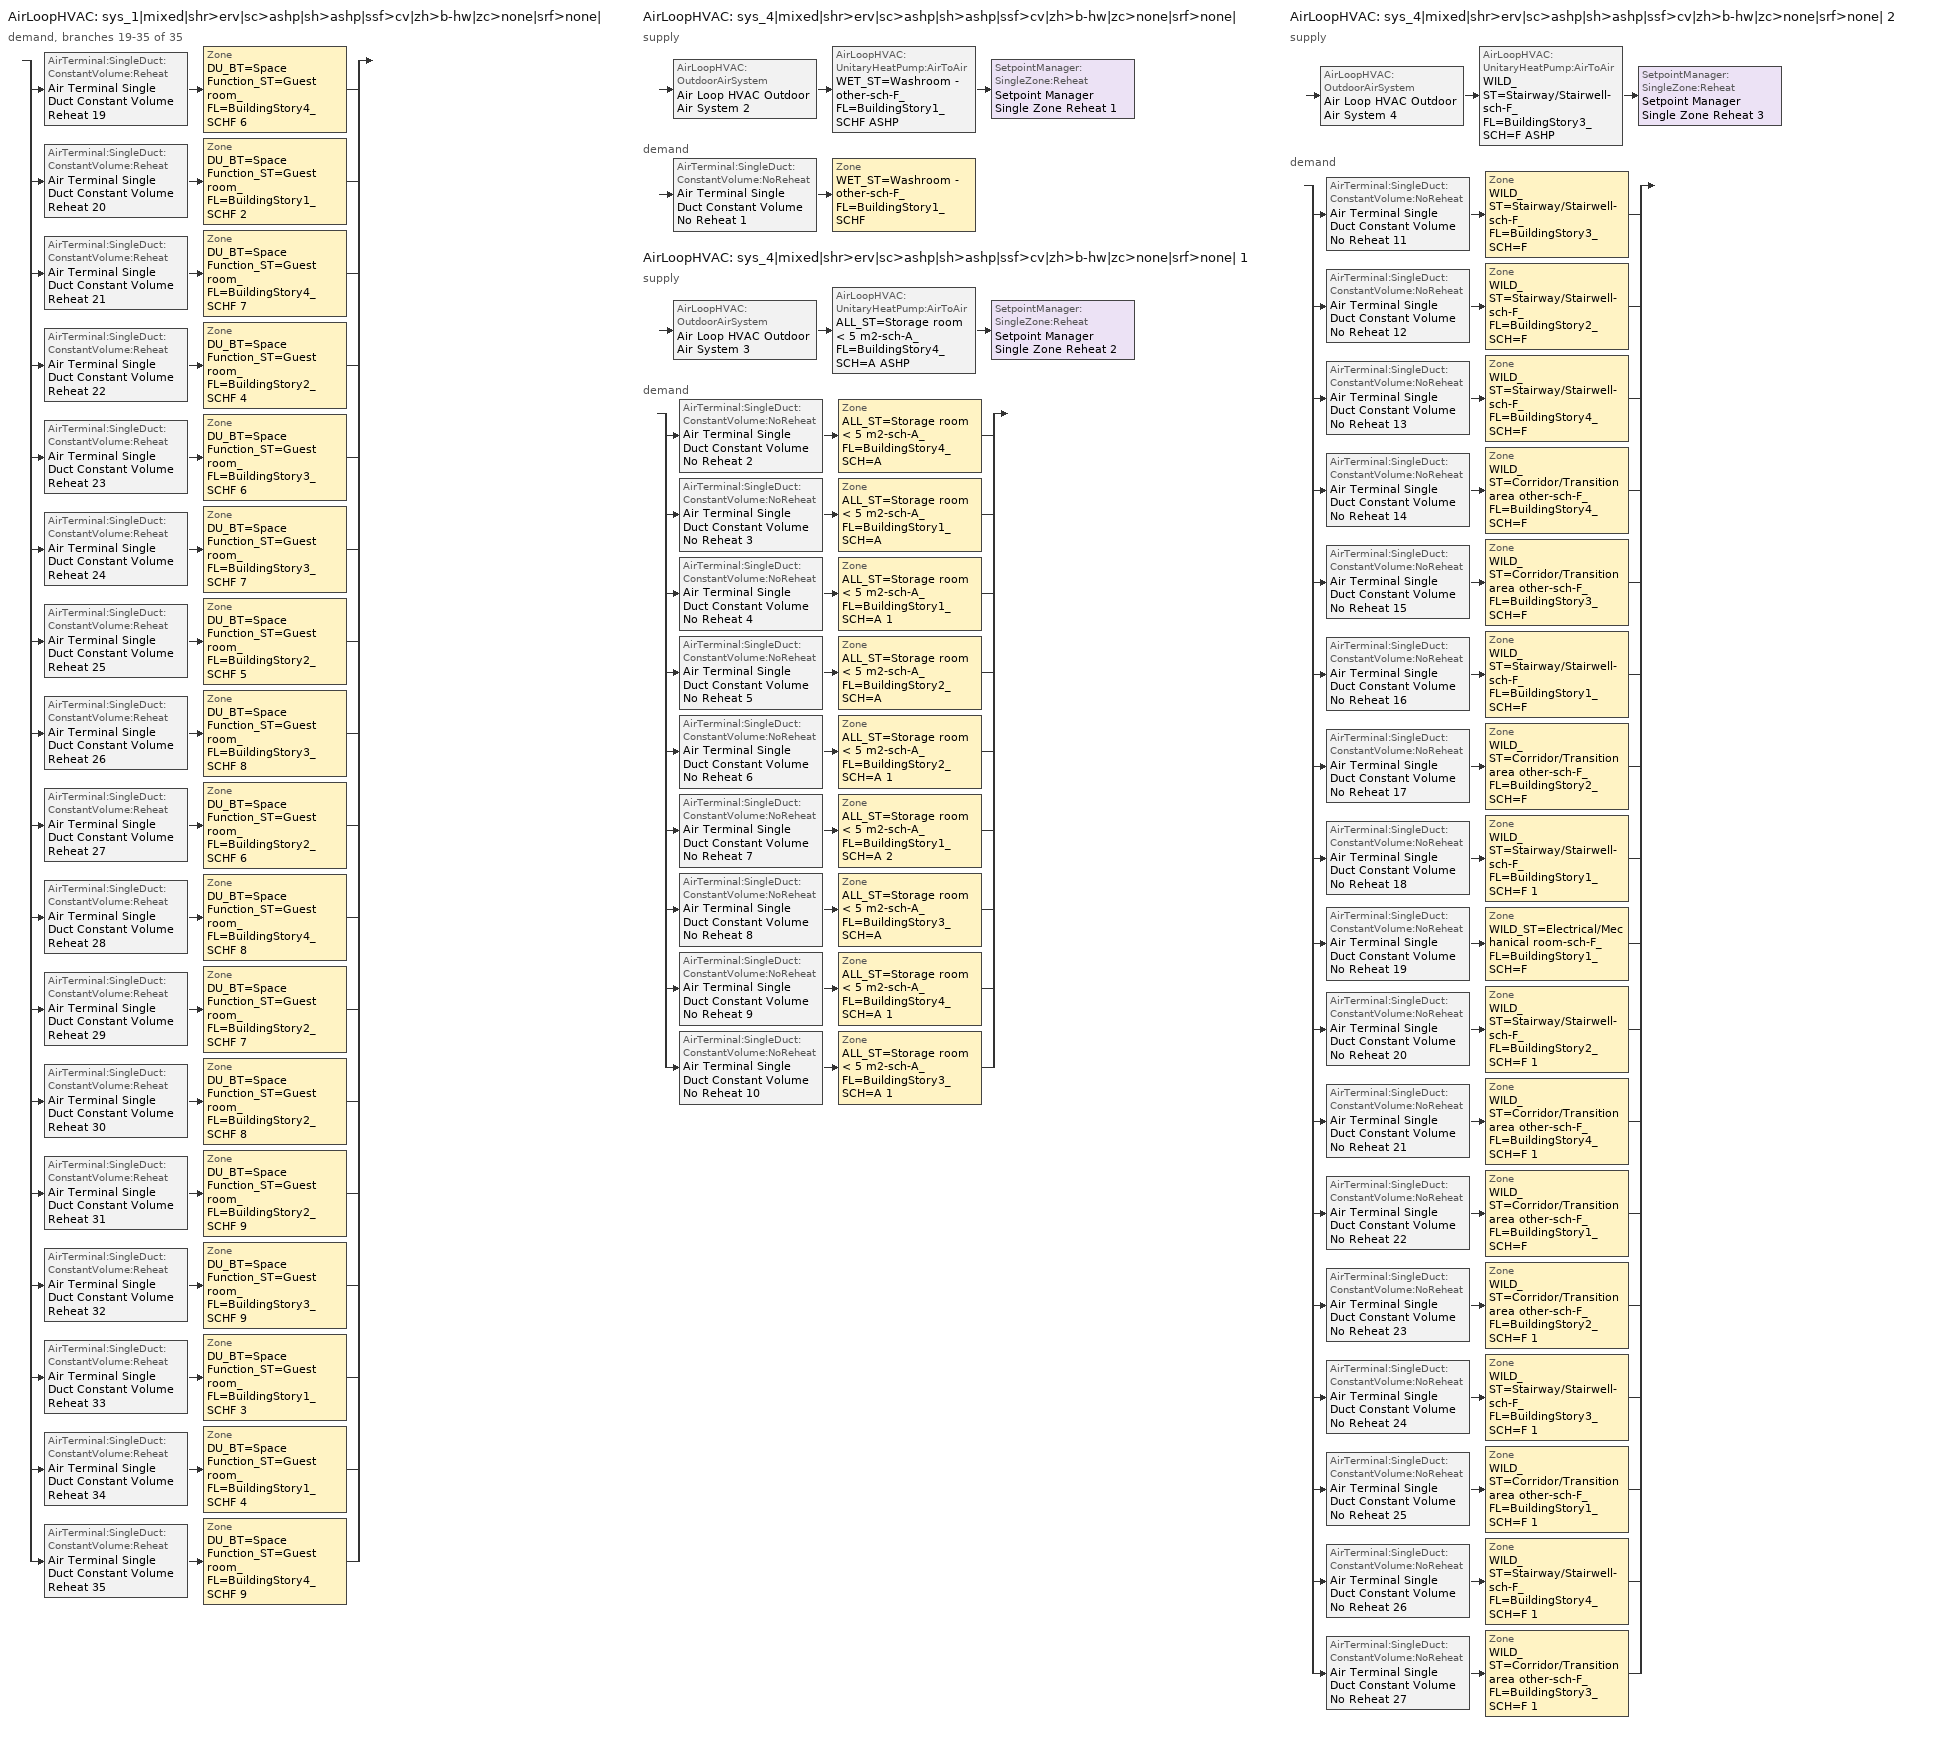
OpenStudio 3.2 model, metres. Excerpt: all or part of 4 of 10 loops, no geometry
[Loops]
AirLoopHVAC 'sys_1|mixed|shr>erv|sc>ashp|sh>ashp|ssf>cv|zh>b-hw|zc>none|srf>none|'
 demand, branches 19-35 of 35: split
  | AirTerminal:SingleDuct:ConstantVolume:Reheat 'Air Terminal Single Duct Constant Volume Reheat 19' > Zone 'DU_BT=Space Function_ST=Guest room_FL=BuildingStory4_SCHF 6'
  | AirTerminal:SingleDuct:ConstantVolume:Reheat 'Air Terminal Single Duct Constant Volume Reheat 20' > Zone 'DU_BT=Space Function_ST=Guest room_FL=BuildingStory1_SCHF 2'
  | AirTerminal:SingleDuct:ConstantVolume:Reheat 'Air Terminal Single Duct Constant Volume Reheat 21' > Zone 'DU_BT=Space Function_ST=Guest room_FL=BuildingStory4_SCHF 7'
  | AirTerminal:SingleDuct:ConstantVolume:Reheat 'Air Terminal Single Duct Constant Volume Reheat 22' > Zone 'DU_BT=Space Function_ST=Guest room_FL=BuildingStory2_SCHF 4'
  | AirTerminal:SingleDuct:ConstantVolume:Reheat 'Air Terminal Single Duct Constant Volume Reheat 23' > Zone 'DU_BT=Space Function_ST=Guest room_FL=BuildingStory3_SCHF 6'
  | AirTerminal:SingleDuct:ConstantVolume:Reheat 'Air Terminal Single Duct Constant Volume Reheat 24' > Zone 'DU_BT=Space Function_ST=Guest room_FL=BuildingStory3_SCHF 7'
  | AirTerminal:SingleDuct:ConstantVolume:Reheat 'Air Terminal Single Duct Constant Volume Reheat 25' > Zone 'DU_BT=Space Function_ST=Guest room_FL=BuildingStory2_SCHF 5'
  | AirTerminal:SingleDuct:ConstantVolume:Reheat 'Air Terminal Single Duct Constant Volume Reheat 26' > Zone 'DU_BT=Space Function_ST=Guest room_FL=BuildingStory3_SCHF 8'
  | AirTerminal:SingleDuct:ConstantVolume:Reheat 'Air Terminal Single Duct Constant Volume Reheat 27' > Zone 'DU_BT=Space Function_ST=Guest room_FL=BuildingStory2_SCHF 6'
  | AirTerminal:SingleDuct:ConstantVolume:Reheat 'Air Terminal Single Duct Constant Volume Reheat 28' > Zone 'DU_BT=Space Function_ST=Guest room_FL=BuildingStory4_SCHF 8'
  | AirTerminal:SingleDuct:ConstantVolume:Reheat 'Air Terminal Single Duct Constant Volume Reheat 29' > Zone 'DU_BT=Space Function_ST=Guest room_FL=BuildingStory2_SCHF 7'
  | AirTerminal:SingleDuct:ConstantVolume:Reheat 'Air Terminal Single Duct Constant Volume Reheat 30' > Zone 'DU_BT=Space Function_ST=Guest room_FL=BuildingStory2_SCHF 8'
  | AirTerminal:SingleDuct:ConstantVolume:Reheat 'Air Terminal Single Duct Constant Volume Reheat 31' > Zone 'DU_BT=Space Function_ST=Guest room_FL=BuildingStory2_SCHF 9'
  | AirTerminal:SingleDuct:ConstantVolume:Reheat 'Air Terminal Single Duct Constant Volume Reheat 32' > Zone 'DU_BT=Space Function_ST=Guest room_FL=BuildingStory3_SCHF 9'
  | AirTerminal:SingleDuct:ConstantVolume:Reheat 'Air Terminal Single Duct Constant Volume Reheat 33' > Zone 'DU_BT=Space Function_ST=Guest room_FL=BuildingStory1_SCHF 3'
  | AirTerminal:SingleDuct:ConstantVolume:Reheat 'Air Terminal Single Duct Constant Volume Reheat 34' > Zone 'DU_BT=Space Function_ST=Guest room_FL=BuildingStory1_SCHF 4'
  | AirTerminal:SingleDuct:ConstantVolume:Reheat 'Air Terminal Single Duct Constant Volume Reheat 35' > Zone 'DU_BT=Space Function_ST=Guest room_FL=BuildingStory4_SCHF 9'
AirLoopHVAC 'sys_4|mixed|shr>erv|sc>ashp|sh>ashp|ssf>cv|zh>b-hw|zc>none|srf>none|'
 supply: AirLoopHVAC:OutdoorAirSystem 'Air Loop HVAC Outdoor Air System 2' > AirLoopHVAC:UnitaryHeatPump:AirToAir 'WET_ST=Washroom - other-sch-F_FL=BuildingStory1_SCHF ASHP' > SetpointManager:SingleZone:Reheat 'Setpoint Manager Single Zone Reheat 1'
 demand: AirTerminal:SingleDuct:ConstantVolume:NoReheat 'Air Terminal Single Duct Constant Volume No Reheat 1' > Zone 'WET_ST=Washroom - other-sch-F_FL=BuildingStory1_SCHF'
AirLoopHVAC 'sys_4|mixed|shr>erv|sc>ashp|sh>ashp|ssf>cv|zh>b-hw|zc>none|srf>none| 1'
 supply: AirLoopHVAC:OutdoorAirSystem 'Air Loop HVAC Outdoor Air System 3' > AirLoopHVAC:UnitaryHeatPump:AirToAir 'ALL_ST=Storage room < 5 m2-sch-A_FL=BuildingStory4_SCH=A ASHP' > SetpointManager:SingleZone:Reheat 'Setpoint Manager Single Zone Reheat 2'
 demand: split
  | AirTerminal:SingleDuct:ConstantVolume:NoReheat 'Air Terminal Single Duct Constant Volume No Reheat 2' > Zone 'ALL_ST=Storage room < 5 m2-sch-A_FL=BuildingStory4_SCH=A'
  | AirTerminal:SingleDuct:ConstantVolume:NoReheat 'Air Terminal Single Duct Constant Volume No Reheat 3' > Zone 'ALL_ST=Storage room < 5 m2-sch-A_FL=BuildingStory1_SCH=A'
  | AirTerminal:SingleDuct:ConstantVolume:NoReheat 'Air Terminal Single Duct Constant Volume No Reheat 4' > Zone 'ALL_ST=Storage room < 5 m2-sch-A_FL=BuildingStory1_SCH=A 1'
  | AirTerminal:SingleDuct:ConstantVolume:NoReheat 'Air Terminal Single Duct Constant Volume No Reheat 5' > Zone 'ALL_ST=Storage room < 5 m2-sch-A_FL=BuildingStory2_SCH=A'
  | AirTerminal:SingleDuct:ConstantVolume:NoReheat 'Air Terminal Single Duct Constant Volume No Reheat 6' > Zone 'ALL_ST=Storage room < 5 m2-sch-A_FL=BuildingStory2_SCH=A 1'
  | AirTerminal:SingleDuct:ConstantVolume:NoReheat 'Air Terminal Single Duct Constant Volume No Reheat 7' > Zone 'ALL_ST=Storage room < 5 m2-sch-A_FL=BuildingStory1_SCH=A 2'
  | AirTerminal:SingleDuct:ConstantVolume:NoReheat 'Air Terminal Single Duct Constant Volume No Reheat 8' > Zone 'ALL_ST=Storage room < 5 m2-sch-A_FL=BuildingStory3_SCH=A'
  | AirTerminal:SingleDuct:ConstantVolume:NoReheat 'Air Terminal Single Duct Constant Volume No Reheat 9' > Zone 'ALL_ST=Storage room < 5 m2-sch-A_FL=BuildingStory4_SCH=A 1'
  | AirTerminal:SingleDuct:ConstantVolume:NoReheat 'Air Terminal Single Duct Constant Volume No Reheat 10' > Zone 'ALL_ST=Storage room < 5 m2-sch-A_FL=BuildingStory3_SCH=A 1'
AirLoopHVAC 'sys_4|mixed|shr>erv|sc>ashp|sh>ashp|ssf>cv|zh>b-hw|zc>none|srf>none| 2'
 supply: AirLoopHVAC:OutdoorAirSystem 'Air Loop HVAC Outdoor Air System 4' > AirLoopHVAC:UnitaryHeatPump:AirToAir 'WILD_ST=Stairway/Stairwell-sch-F_FL=BuildingStory3_SCH=F ASHP' > SetpointManager:SingleZone:Reheat 'Setpoint Manager Single Zone Reheat 3'
 demand: split
  | AirTerminal:SingleDuct:ConstantVolume:NoReheat 'Air Terminal Single Duct Constant Volume No Reheat 11' > Zone 'WILD_ST=Stairway/Stairwell-sch-F_FL=BuildingStory3_SCH=F'
  | AirTerminal:SingleDuct:ConstantVolume:NoReheat 'Air Terminal Single Duct Constant Volume No Reheat 12' > Zone 'WILD_ST=Stairway/Stairwell-sch-F_FL=BuildingStory2_SCH=F'
  | AirTerminal:SingleDuct:ConstantVolume:NoReheat 'Air Terminal Single Duct Constant Volume No Reheat 13' > Zone 'WILD_ST=Stairway/Stairwell-sch-F_FL=BuildingStory4_SCH=F'
  | AirTerminal:SingleDuct:ConstantVolume:NoReheat 'Air Terminal Single Duct Constant Volume No Reheat 14' > Zone 'WILD_ST=Corridor/Transition area other-sch-F_FL=BuildingStory4_SCH=F'
  | AirTerminal:SingleDuct:ConstantVolume:NoReheat 'Air Terminal Single Duct Constant Volume No Reheat 15' > Zone 'WILD_ST=Corridor/Transition area other-sch-F_FL=BuildingStory3_SCH=F'
  | AirTerminal:SingleDuct:ConstantVolume:NoReheat 'Air Terminal Single Duct Constant Volume No Reheat 16' > Zone 'WILD_ST=Stairway/Stairwell-sch-F_FL=BuildingStory1_SCH=F'
  | AirTerminal:SingleDuct:ConstantVolume:NoReheat 'Air Terminal Single Duct Constant Volume No Reheat 17' > Zone 'WILD_ST=Corridor/Transition area other-sch-F_FL=BuildingStory2_SCH=F'
  | AirTerminal:SingleDuct:ConstantVolume:NoReheat 'Air Terminal Single Duct Constant Volume No Reheat 18' > Zone 'WILD_ST=Stairway/Stairwell-sch-F_FL=BuildingStory1_SCH=F 1'
  | AirTerminal:SingleDuct:ConstantVolume:NoReheat 'Air Terminal Single Duct Constant Volume No Reheat 19' > Zone 'WILD_ST=Electrical/Mechanical room-sch-F_FL=BuildingStory1_SCH=F'
  | AirTerminal:SingleDuct:ConstantVolume:NoReheat 'Air Terminal Single Duct Constant Volume No Reheat 20' > Zone 'WILD_ST=Stairway/Stairwell-sch-F_FL=BuildingStory2_SCH=F 1'
  | AirTerminal:SingleDuct:ConstantVolume:NoReheat 'Air Terminal Single Duct Constant Volume No Reheat 21' > Zone 'WILD_ST=Corridor/Transition area other-sch-F_FL=BuildingStory4_SCH=F 1'
  | AirTerminal:SingleDuct:ConstantVolume:NoReheat 'Air Terminal Single Duct Constant Volume No Reheat 22' > Zone 'WILD_ST=Corridor/Transition area other-sch-F_FL=BuildingStory1_SCH=F'
  | AirTerminal:SingleDuct:ConstantVolume:NoReheat 'Air Terminal Single Duct Constant Volume No Reheat 23' > Zone 'WILD_ST=Corridor/Transition area other-sch-F_FL=BuildingStory2_SCH=F 1'
  | AirTerminal:SingleDuct:ConstantVolume:NoReheat 'Air Terminal Single Duct Constant Volume No Reheat 24' > Zone 'WILD_ST=Stairway/Stairwell-sch-F_FL=BuildingStory3_SCH=F 1'
  | AirTerminal:SingleDuct:ConstantVolume:NoReheat 'Air Terminal Single Duct Constant Volume No Reheat 25' > Zone 'WILD_ST=Corridor/Transition area other-sch-F_FL=BuildingStory1_SCH=F 1'
  | AirTerminal:SingleDuct:ConstantVolume:NoReheat 'Air Terminal Single Duct Constant Volume No Reheat 26' > Zone 'WILD_ST=Stairway/Stairwell-sch-F_FL=BuildingStory4_SCH=F 1'
  | AirTerminal:SingleDuct:ConstantVolume:NoReheat 'Air Terminal Single Duct Constant Volume No Reheat 27' > Zone 'WILD_ST=Corridor/Transition area other-sch-F_FL=BuildingStory3_SCH=F 1'
[Sizing:Zone] Zone Cooling Design Supply Air Temperature Input Method=TemperatureDifference; Zone Cooling Design Supply Air Temperature {C}=14; Zone Cooling Design Supply Air Temperature Difference {deltaC}=11; Zone Heating Design Supply Air Temperature Input Method=TemperatureDifference; Zone Heating Design Supply Air Temperature {C}=40; Zone Heating Design Supply Air Temperature Difference {deltaC}=21; Zone Cooling Design Supply Air Humidity Ratio {kg-H2O/kg-air}=0.0085; Zone Heating Design Supply Air Humidity Ratio {kg-H2O/kg-air}=0.008; Zone Heating Sizing Factor=1.3; Zone Cooling Sizing Factor=1; Cooling Design Air Flow Method=DesignDay; Heating Design Air Flow Method=DesignDay; Account for Dedicated Outdoor Air System=No; Dedicated Outdoor Air System Control Strategy=NeutralSupplyAir; Dedicated Outdoor Air Low Setpoint Temperature for Design {C}=autosize; Dedicated Outdoor Air High Setpoint Temperature for Design {C}=autosize
DU_BT=Space Function_ST=Guest room_FL=BuildingStory4_SCHF 6; DU_BT=Space Function_ST=Guest room_FL=BuildingStory1_SCHF 2; DU_BT=Space Function_ST=Guest room_FL=BuildingStory4_SCHF 7; DU_BT=Space Function_ST=Guest room_FL=BuildingStory2_SCHF 4; DU_BT=Space Function_ST=Guest room_FL=BuildingStory3_SCHF 6; DU_BT=Space Function_ST=Guest room_FL=BuildingStory3_SCHF 7; DU_BT=Space Function_ST=Guest room_FL=BuildingStory2_SCHF 5; DU_BT=Space Function_ST=Guest room_FL=BuildingStory3_SCHF 8; DU_BT=Space Function_ST=Guest room_FL=BuildingStory2_SCHF 6; DU_BT=Space Function_ST=Guest room_FL=BuildingStory4_SCHF 8; DU_BT=Space Function_ST=Guest room_FL=BuildingStory2_SCHF 7; DU_BT=Space Function_ST=Guest room_FL=BuildingStory2_SCHF 8; DU_BT=Space Function_ST=Guest room_FL=BuildingStory2_SCHF 9; DU_BT=Space Function_ST=Guest room_FL=BuildingStory3_SCHF 9; DU_BT=Space Function_ST=Guest room_FL=BuildingStory1_SCHF 3; DU_BT=Space Function_ST=Guest room_FL=BuildingStory1_SCHF 4; DU_BT=Space Function_ST=Guest room_FL=BuildingStory4_SCHF 9; WET_ST=Washroom - other-sch-F_FL=BuildingStory1_SCHF; ALL_ST=Storage room < 5 m2-sch-A_FL=BuildingStory4_SCH=A; ALL_ST=Storage room < 5 m2-sch-A_FL=BuildingStory1_SCH=A; ALL_ST=Storage room < 5 m2-sch-A_FL=BuildingStory1_SCH=A 1; ALL_ST=Storage room < 5 m2-sch-A_FL=BuildingStory2_SCH=A; ALL_ST=Storage room < 5 m2-sch-A_FL=BuildingStory2_SCH=A 1; ALL_ST=Storage room < 5 m2-sch-A_FL=BuildingStory1_SCH=A 2; ALL_ST=Storage room < 5 m2-sch-A_FL=BuildingStory3_SCH=A; ALL_ST=Storage room < 5 m2-sch-A_FL=BuildingStory4_SCH=A 1; ALL_ST=Storage room < 5 m2-sch-A_FL=BuildingStory3_SCH=A 1; WILD_ST=Stairway/Stairwell-sch-F_FL=BuildingStory3_SCH=F; WILD_ST=Stairway/Stairwell-sch-F_FL=BuildingStory2_SCH=F; WILD_ST=Stairway/Stairwell-sch-F_FL=BuildingStory4_SCH=F; WILD_ST=Corridor/Transition area other-sch-F_FL=BuildingStory4_SCH=F; WILD_ST=Corridor/Transition area other-sch-F_FL=BuildingStory3_SCH=F; WILD_ST=Stairway/Stairwell-sch-F_FL=BuildingStory1_SCH=F; WILD_ST=Corridor/Transition area other-sch-F_FL=BuildingStory2_SCH=F; WILD_ST=Stairway/Stairwell-sch-F_FL=BuildingStory1_SCH=F 1; WILD_ST=Electrical/Mechanical room-sch-F_FL=BuildingStory1_SCH=F; WILD_ST=Stairway/Stairwell-sch-F_FL=BuildingStory2_SCH=F 1; WILD_ST=Corridor/Transition area other-sch-F_FL=BuildingStory4_SCH=F 1; WILD_ST=Corridor/Transition area other-sch-F_FL=BuildingStory1_SCH=F; WILD_ST=Corridor/Transition area other-sch-F_FL=BuildingStory2_SCH=F 1; WILD_ST=Stairway/Stairwell-sch-F_FL=BuildingStory3_SCH=F 1; WILD_ST=Corridor/Transition area other-sch-F_FL=BuildingStory1_SCH=F 1; WILD_ST=Stairway/Stairwell-sch-F_FL=BuildingStory4_SCH=F 1; WILD_ST=Corridor/Transition area other-sch-F_FL=BuildingStory3_SCH=F 1
[Zone equipment]
DU_BT=Space Function_ST=Guest room_FL=BuildingStory4_SCHF 6: Zone HVAC Baseboard Convective Water 19, Air Terminal Single Duct Constant Volume Reheat 19
DU_BT=Space Function_ST=Guest room_FL=BuildingStory1_SCHF 2: Zone HVAC Baseboard Convective Water 20, Air Terminal Single Duct Constant Volume Reheat 20
DU_BT=Space Function_ST=Guest room_FL=BuildingStory4_SCHF 7: Zone HVAC Baseboard Convective Water 21, Air Terminal Single Duct Constant Volume Reheat 21
DU_BT=Space Function_ST=Guest room_FL=BuildingStory2_SCHF 4: Zone HVAC Baseboard Convective Water 22, Air Terminal Single Duct Constant Volume Reheat 22
DU_BT=Space Function_ST=Guest room_FL=BuildingStory3_SCHF 6: Zone HVAC Baseboard Convective Water 23, Air Terminal Single Duct Constant Volume Reheat 23
DU_BT=Space Function_ST=Guest room_FL=BuildingStory3_SCHF 7: Zone HVAC Baseboard Convective Water 24, Air Terminal Single Duct Constant Volume Reheat 24
DU_BT=Space Function_ST=Guest room_FL=BuildingStory2_SCHF 5: Zone HVAC Baseboard Convective Water 25, Air Terminal Single Duct Constant Volume Reheat 25
DU_BT=Space Function_ST=Guest room_FL=BuildingStory3_SCHF 8: Zone HVAC Baseboard Convective Water 26, Air Terminal Single Duct Constant Volume Reheat 26
DU_BT=Space Function_ST=Guest room_FL=BuildingStory2_SCHF 6: Zone HVAC Baseboard Convective Water 27, Air Terminal Single Duct Constant Volume Reheat 27
DU_BT=Space Function_ST=Guest room_FL=BuildingStory4_SCHF 8: Zone HVAC Baseboard Convective Water 28, Air Terminal Single Duct Constant Volume Reheat 28
DU_BT=Space Function_ST=Guest room_FL=BuildingStory2_SCHF 7: Zone HVAC Baseboard Convective Water 29, Air Terminal Single Duct Constant Volume Reheat 29
DU_BT=Space Function_ST=Guest room_FL=BuildingStory2_SCHF 8: Zone HVAC Baseboard Convective Water 30, Air Terminal Single Duct Constant Volume Reheat 30
DU_BT=Space Function_ST=Guest room_FL=BuildingStory2_SCHF 9: Zone HVAC Baseboard Convective Water 31, Air Terminal Single Duct Constant Volume Reheat 31
DU_BT=Space Function_ST=Guest room_FL=BuildingStory3_SCHF 9: Zone HVAC Baseboard Convective Water 32, Air Terminal Single Duct Constant Volume Reheat 32
DU_BT=Space Function_ST=Guest room_FL=BuildingStory1_SCHF 3: Zone HVAC Baseboard Convective Water 33, Air Terminal Single Duct Constant Volume Reheat 33
DU_BT=Space Function_ST=Guest room_FL=BuildingStory1_SCHF 4: Zone HVAC Baseboard Convective Water 34, Air Terminal Single Duct Constant Volume Reheat 34
DU_BT=Space Function_ST=Guest room_FL=BuildingStory4_SCHF 9: Zone HVAC Baseboard Convective Water 35, Air Terminal Single Duct Constant Volume Reheat 35
WET_ST=Washroom - other-sch-F_FL=BuildingStory1_SCHF: Zone HVAC Baseboard Convective Water 36, Air Terminal Single Duct Constant Volume No Reheat 1
ALL_ST=Storage room < 5 m2-sch-A_FL=BuildingStory4_SCH=A: Zone HVAC Baseboard Convective Water 37, Air Terminal Single Duct Constant Volume No Reheat 2
ALL_ST=Storage room < 5 m2-sch-A_FL=BuildingStory1_SCH=A: Zone HVAC Baseboard Convective Water 38, Air Terminal Single Duct Constant Volume No Reheat 3
ALL_ST=Storage room < 5 m2-sch-A_FL=BuildingStory1_SCH=A 1: Zone HVAC Baseboard Convective Water 39, Air Terminal Single Duct Constant Volume No Reheat 4
ALL_ST=Storage room < 5 m2-sch-A_FL=BuildingStory2_SCH=A: Zone HVAC Baseboard Convective Water 40, Air Terminal Single Duct Constant Volume No Reheat 5
ALL_ST=Storage room < 5 m2-sch-A_FL=BuildingStory2_SCH=A 1: Zone HVAC Baseboard Convective Water 41, Air Terminal Single Duct Constant Volume No Reheat 6
ALL_ST=Storage room < 5 m2-sch-A_FL=BuildingStory1_SCH=A 2: Zone HVAC Baseboard Convective Water 42, Air Terminal Single Duct Constant Volume No Reheat 7
ALL_ST=Storage room < 5 m2-sch-A_FL=BuildingStory3_SCH=A: Zone HVAC Baseboard Convective Water 43, Air Terminal Single Duct Constant Volume No Reheat 8
ALL_ST=Storage room < 5 m2-sch-A_FL=BuildingStory4_SCH=A 1: Zone HVAC Baseboard Convective Water 44, Air Terminal Single Duct Constant Volume No Reheat 9
ALL_ST=Storage room < 5 m2-sch-A_FL=BuildingStory3_SCH=A 1: Zone HVAC Baseboard Convective Water 45, Air Terminal Single Duct Constant Volume No Reheat 10
WILD_ST=Stairway/Stairwell-sch-F_FL=BuildingStory3_SCH=F: Zone HVAC Baseboard Convective Water 46, Air Terminal Single Duct Constant Volume No Reheat 11
WILD_ST=Stairway/Stairwell-sch-F_FL=BuildingStory2_SCH=F: Zone HVAC Baseboard Convective Water 47, Air Terminal Single Duct Constant Volume No Reheat 12
WILD_ST=Stairway/Stairwell-sch-F_FL=BuildingStory4_SCH=F: Zone HVAC Baseboard Convective Water 48, Air Terminal Single Duct Constant Volume No Reheat 13
WILD_ST=Corridor/Transition area other-sch-F_FL=BuildingStory4_SCH=F: Zone HVAC Baseboard Convective Water 49, Air Terminal Single Duct Constant Volume No Reheat 14
WILD_ST=Corridor/Transition area other-sch-F_FL=BuildingStory3_SCH=F: Zone HVAC Baseboard Convective Water 50, Air Terminal Single Duct Constant Volume No Reheat 15
WILD_ST=Stairway/Stairwell-sch-F_FL=BuildingStory1_SCH=F: Zone HVAC Baseboard Convective Water 51, Air Terminal Single Duct Constant Volume No Reheat 16
WILD_ST=Corridor/Transition area other-sch-F_FL=BuildingStory2_SCH=F: Zone HVAC Baseboard Convective Water 52, Air Terminal Single Duct Constant Volume No Reheat 17
WILD_ST=Stairway/Stairwell-sch-F_FL=BuildingStory1_SCH=F 1: Zone HVAC Baseboard Convective Water 53, Air Terminal Single Duct Constant Volume No Reheat 18
WILD_ST=Electrical/Mechanical room-sch-F_FL=BuildingStory1_SCH=F: Zone HVAC Baseboard Convective Water 54, Air Terminal Single Duct Constant Volume No Reheat 19
WILD_ST=Stairway/Stairwell-sch-F_FL=BuildingStory2_SCH=F 1: Zone HVAC Baseboard Convective Water 55, Air Terminal Single Duct Constant Volume No Reheat 20
WILD_ST=Corridor/Transition area other-sch-F_FL=BuildingStory4_SCH=F 1: Zone HVAC Baseboard Convective Water 56, Air Terminal Single Duct Constant Volume No Reheat 21
WILD_ST=Corridor/Transition area other-sch-F_FL=BuildingStory1_SCH=F: Zone HVAC Baseboard Convective Water 57, Air Terminal Single Duct Constant Volume No Reheat 22
WILD_ST=Corridor/Transition area other-sch-F_FL=BuildingStory2_SCH=F 1: Zone HVAC Baseboard Convective Water 58, Air Terminal Single Duct Constant Volume No Reheat 23
WILD_ST=Stairway/Stairwell-sch-F_FL=BuildingStory3_SCH=F 1: Zone HVAC Baseboard Convective Water 59, Air Terminal Single Duct Constant Volume No Reheat 24
WILD_ST=Corridor/Transition area other-sch-F_FL=BuildingStory1_SCH=F 1: Zone HVAC Baseboard Convective Water 60, Air Terminal Single Duct Constant Volume No Reheat 25
WILD_ST=Stairway/Stairwell-sch-F_FL=BuildingStory4_SCH=F 1: Zone HVAC Baseboard Convective Water 61, Air Terminal Single Duct Constant Volume No Reheat 26
WILD_ST=Corridor/Transition area other-sch-F_FL=BuildingStory3_SCH=F 1: Zone HVAC Baseboard Convective Water 62, Air Terminal Single Duct Constant Volume No Reheat 27
[AirLoopHVAC] Design Supply Air Flow Rate {m3/s}=autosize; Design Return Air Flow Fraction of Supply Air Flow=1
Name | Availability Schedule
sys_4|mixed|shr>erv|sc>ashp|sh>ashp|ssf>cv|zh>b-hw|zc>none|srf>none| | sys_4|mixed|shr>none|sc>ashp|sh>ashp|ssf>cv|zh>b-hw|zc>none|srf>none| Occ Sch
sys_4|mixed|shr>erv|sc>ashp|sh>ashp|ssf>cv|zh>b-hw|zc>none|srf>none| 1 | sys_4|mixed|shr>none|sc>ashp|sh>ashp|ssf>cv|zh>b-hw|zc>none|srf>none| 1 Occ Sch
sys_4|mixed|shr>erv|sc>ashp|sh>ashp|ssf>cv|zh>b-hw|zc>none|srf>none| 2 | sys_4|mixed|shr>none|sc>ashp|sh>ashp|ssf>cv|zh>b-hw|zc>none|srf>none| 2 Occ Sch
[Sizing:System] Type of Load to Size On=Sensible; Design Outdoor Air Flow Rate {m3/s}=Autosize; Central Heating Maximum System Air Flow Ratio=1; Preheat Design Temperature {C}=7; Preheat Design Humidity Ratio {kg-H2O/kg-Air}=0.008; Precool Design Temperature {C}=13; Precool Design Humidity Ratio {kg-H2O/kg-Air}=0.008; Central Cooling Design Supply Air Temperature {C}=13; Central Heating Design Supply Air Temperature {C}=43; Sizing Option=NonCoincident; 100% Outdoor Air in Cooling=No; 100% Outdoor Air in Heating=No; Central Cooling Design Supply Air Humidity Ratio {kg-H2O/kg-Air}=0.0085; Central Heating Design Supply Air Humidity Ratio {kg-H2O/kg-Air}=0.008; Cooling Design Air Flow Method=DesignDay; Cooling Design Air Flow Rate {m3/s}=0; Heating Design Air Flow Method=DesignDay; Heating Design Air Flow Rate {m3/s}=0; System Outdoor Air Method=ZoneSum; Zone Maximum Outdoor Air Fraction=1; Cooling Supply Air Flow Rate Per Floor Area {m3/s-m2}=0.00996765; Cooling Fraction of Autosized Cooling Supply Air Flow Rate=1; Cooling Supply Air Flow Rate Per Unit Cooling Capacity {m3/s-W}=3.94755e-05; Heating Supply Air Flow Rate Per Floor Area {m3/s-m2}=0.00996765; Heating Fraction of Autosized Heating Supply Air Flow Rate=1; Heating Fraction of Autosized Cooling Supply Air Flow Rate=1; Heating Supply Air Flow Rate Per Unit Heating Capacity {m3/s-W}=3.15882e-05; Cooling Design Capacity Method=CoolingDesignCapacity; Cooling Design Capacity {W}=autosize; Cooling Design Capacity Per Floor Area {W/m2}=234.7; Fraction of Autosized Cooling Design Capacity=1; Heating Design Capacity Method=HeatingDesignCapacity; Heating Design Capacity {W}=autosize; Heating Design Capacity Per Floor Area {W/m2}=157; Fraction of Autosized Heating Design Capacity=1; Central Cooling Capacity Control Method=OnOff
sys_4|mixed|shr>erv|sc>ashp|sh>ashp|ssf>cv|zh>b-hw|zc>none|srf>none|; sys_4|mixed|shr>erv|sc>ashp|sh>ashp|ssf>cv|zh>b-hw|zc>none|srf>none| 1; sys_4|mixed|shr>erv|sc>ashp|sh>ashp|ssf>cv|zh>b-hw|zc>none|srf>none| 2
[Coil:Heating:DX:SingleSpeed] Availability Schedule=Always On Discrete; Rated Air Flow Rate {m3/s}=Autosize; Rated Supply Fan Power Per Volume Flow Rate {W/(m3/s)}=773.3; Total Heating Capacity Function of Temperature Curve=DXHEAT-NECB2011-REF-CAPFT; Total Heating Capacity Function of Flow Fraction Curve=DXHEAT-NECB2011-REF-CAPFFLOW; Energy Input Ratio Function of Temperature Curve=DXHEAT-NECB2011-REF-EIRFT; Energy Input Ratio Function of Flow Fraction Curve=DXHEAT-NECB2011-REF-EIRFFLOW; Part Load Fraction Correlation Curve=DXHEAT-NECB2011-REF-PLFFPLR; Minimum Outdoor Dry-Bulb Temperature for Compressor Operation {C}=-10; Defrost Strategy=Resistive; Defrost Control=Timed; Defrost Time Period Fraction=0.166667; Resistive Defrost Heater Capacity {W}=2000
Name | Rated Total Heating Capacity {W} | Rated COP {W/W}
CoilHeatingDXSingleSpeed_ashp 1 10 Clg kBtu/hr 3.1COPH | 2979.83 | 3.29686
CoilHeatingDXSingleSpeed_ashp 2 48 Clg kBtu/hr 3.1COPH | 14144.5 | 3.31434
CoilHeatingDXSingleSpeed_ashp 3 95 Clg kBtu/hr 3.3COPH | 27967.3 | 3.55121
[Coil:Cooling:DX:SingleSpeed] Availability Schedule=Always On Discrete; Rated Total Cooling Capacity {W}=autosize; Rated Sensible Heat Ratio=autosize; Rated Air Flow Rate {m3/s}=autosize; Rated Evaporator Fan Power Per Volume Flow Rate {W/(m3/s)}=773.3; Total Cooling Capacity Function of Temperature Curve=DXCOOL-NECB2011-REF-CAPFT; Total Cooling Capacity Function of Flow Fraction Curve=DXCOOL-NECB2011-REF-CAPFFLOW; Energy Input Ratio Function of Temperature Curve=DXCOOL-NECB2011-REF-COOLEIRFT; Energy Input Ratio Function of Flow Fraction Curve=DXCOOL-NECB2011-REF-COOLEIRFFLOW; Part Load Fraction Correlation Curve=DXCOOL-NECB2011-REF-COOLPLFFPLR; Minimum Outdoor Dry-Bulb Temperature for Compressor Operation {C}=-25; Condenser Type=AirCooled; Evaporative Condenser Effectiveness=0; Evaporative Condenser Air Flow Rate {m3/s}=Autosize; Evaporative Condenser Pump Rated Power Consumption {W}=Autosize; Crankcase Heater Capacity {W}=0; Maximum Outdoor Dry-Bulb Temperature for Crankcase Heater Operation {C}=0; Basin Heater Capacity {W/K}=0; Basin Heater Setpoint Temperature {C}=10
Name | Rated COP {W/W}
CoilCoolingDXSingleSpeed_ashp 1 14kBtu/hr 10.0EER | 3.46588
CoilCoolingDXSingleSpeed_ashp 2 67kBtu/hr 10.8EER; CoilCoolingDXSingleSpeed_ashp 3 132kBtu/hr 10.8EER | 3.73224
[Controller:OutdoorAir] Minimum Outdoor Air Flow Rate {m3/s}=autosize; Maximum Outdoor Air Flow Rate {m3/s}=Autosize; Economizer Control Action Type=ModulateFlow; Lockout Type=NoLockout; Minimum Limit Type=FixedMinimum; High Humidity Control=No; Heat Recovery Bypass Control Type=BypassWhenOAFlowGreaterThanMinimum
Name | Economizer Control Type | Economizer Maximum Limit Dry-Bulb Temperature {C} | Economizer Maximum Limit Enthalpy {J/kg} | Economizer Minimum Limit Dry-Bulb Temperature {C} | Minimum Outdoor Air Schedule | Controller Mechanical Ventilation
Controller Outdoor Air 2 | NoEconomizer | 28 | 64000 | -100 | sys_4|mixed|shr>none|sc>ashp|sh>ashp|ssf>cv|zh>b-hw|zc>none|srf>none| Occ Sch | Controller Mechanical Ventilation 2
Controller Outdoor Air 3 | NoEconomizer | 28 | 64000 | -100 | sys_4|mixed|shr>none|sc>ashp|sh>ashp|ssf>cv|zh>b-hw|zc>none|srf>none| 1 Occ Sch | Controller Mechanical Ventilation 3
Controller Outdoor Air 4 | DifferentialEnthalpy |  |  |  | sys_4|mixed|shr>none|sc>ashp|sh>ashp|ssf>cv|zh>b-hw|zc>none|srf>none| 2 Occ Sch | Controller Mechanical Ventilation 4
[Controller:MechanicalVentilation] Availability Schedule=Always On Discrete; System Outdoor Air Method=ZoneSum
Controller Mechanical Ventilation 2; Controller Mechanical Ventilation 3; Controller Mechanical Ventilation 4
[AirLoopHVAC:OutdoorAirSystem]
Name | Controller
Air Loop HVAC Outdoor Air System 2 | Controller Outdoor Air 2
Air Loop HVAC Outdoor Air System 3 | Controller Outdoor Air 3
Air Loop HVAC Outdoor Air System 4 | Controller Outdoor Air 4
[Coil:Heating:Gas] Availability Schedule=Always On Discrete; Gas Burner Efficiency=0.924; Nominal Capacity {W}=AutoSize; Parasitic Electric Load {W}=0; Part Load Fraction Correlation Curve=FURNACE-EFFPLR-NECB2011; Parasitic Gas Load {W}=0
Coil Heating Gas 19; Coil Heating Gas 20; Coil Heating Gas 21; Coil Heating Gas 22; Coil Heating Gas 23; Coil Heating Gas 24; Coil Heating Gas 25; Coil Heating Gas 26; Coil Heating Gas 27; Coil Heating Gas 28; Coil Heating Gas 29; Coil Heating Gas 30; Coil Heating Gas 31; Coil Heating Gas 32; Coil Heating Gas 33; Coil Heating Gas 34; Coil Heating Gas 35; Coil Heating Gas 36; Coil Heating Gas 37; Coil Heating Gas 38
[AirTerminal:SingleDuct:ConstantVolume:Reheat] Availability Schedule=Always On Discrete; Maximum Air Flow Rate {m3/s}=autosize; Maximum Hot Water or Steam Flow Rate {m3/s}=autosize; Minimum Hot Water or Steam Flow Rate {m3/s}=0; Convergence Tolerance=0.001; Maximum Reheat Air Temperature {C}=35
Name | Reheat Coil
Air Terminal Single Duct Constant Volume Reheat 19 | Coil Heating Gas 19
Air Terminal Single Duct Constant Volume Reheat 20 | Coil Heating Gas 20
Air Terminal Single Duct Constant Volume Reheat 21 | Coil Heating Gas 21
Air Terminal Single Duct Constant Volume Reheat 22 | Coil Heating Gas 22
Air Terminal Single Duct Constant Volume Reheat 23 | Coil Heating Gas 23
Air Terminal Single Duct Constant Volume Reheat 24 | Coil Heating Gas 24
Air Terminal Single Duct Constant Volume Reheat 25 | Coil Heating Gas 25
Air Terminal Single Duct Constant Volume Reheat 26 | Coil Heating Gas 26
Air Terminal Single Duct Constant Volume Reheat 27 | Coil Heating Gas 27
Air Terminal Single Duct Constant Volume Reheat 28 | Coil Heating Gas 28
Air Terminal Single Duct Constant Volume Reheat 29 | Coil Heating Gas 29
Air Terminal Single Duct Constant Volume Reheat 30 | Coil Heating Gas 30
Air Terminal Single Duct Constant Volume Reheat 31 | Coil Heating Gas 31
Air Terminal Single Duct Constant Volume Reheat 32 | Coil Heating Gas 32
Air Terminal Single Duct Constant Volume Reheat 33 | Coil Heating Gas 33
Air Terminal Single Duct Constant Volume Reheat 34 | Coil Heating Gas 34
Air Terminal Single Duct Constant Volume Reheat 35 | Coil Heating Gas 35
[Fan:OnOff] Availability Schedule=Always On Discrete; Fan Total Efficiency=0.39975; Pressure Rise {Pa}=622.722; Maximum Flow Rate {m3/s}=autosize; Motor Efficiency=0.615; Motor In Airstream Fraction=1
Name | Fan Power Ratio Function of Speed Ratio Curve | Fan Efficiency Ratio Function of Speed Ratio Curve
Fan On Off 1 | Fan On Off Power Curve | Fan On Off Efficiency Curve
Fan On Off 2 | Fan On Off Power Curve 1 | Fan On Off Efficiency Curve 1
Fan On Off 3 | Fan On Off Power Curve 2 | Fan On Off Efficiency Curve 2
[AirLoopHVAC:UnitaryHeatPump:AirToAir] Availability Schedule=Always On Discrete; Supply Air Flow Rate During Cooling Operation {m3/s}=Autosize; Supply Air Flow Rate During Heating Operation {m3/s}=Autosize; Maximum Supply Air Temperature from Supplemental Heater {C}=Autosize
Name | Controlling Zone or Thermostat Location | Supply Air Fan | Heating Coil | Cooling Coil | Supplemental Heating Coil | Supply Air Fan Operating Mode Schedule
WET_ST=Washroom - other-sch-F_FL=BuildingStory1_SCHF ASHP | WET_ST=Washroom - other-sch-F_FL=BuildingStory1_SCHF | Fan On Off 1 | CoilHeatingDXSingleSpeed_ashp 1 10 Clg kBtu/hr 3.1COPH | CoilCoolingDXSingleSpeed_ashp 1 14kBtu/hr 10.0EER | Coil Heating Gas 36 | sys_4|mixed|shr>none|sc>ashp|sh>ashp|ssf>cv|zh>b-hw|zc>none|srf>none| Occ Sch
ALL_ST=Storage room < 5 m2-sch-A_FL=BuildingStory4_SCH=A ASHP | ALL_ST=Storage room < 5 m2-sch-A_FL=BuildingStory4_SCH=A | Fan On Off 2 | CoilHeatingDXSingleSpeed_ashp 2 48 Clg kBtu/hr 3.1COPH | CoilCoolingDXSingleSpeed_ashp 2 67kBtu/hr 10.8EER | Coil Heating Gas 37 | sys_4|mixed|shr>none|sc>ashp|sh>ashp|ssf>cv|zh>b-hw|zc>none|srf>none| 1 Occ Sch
WILD_ST=Stairway/Stairwell-sch-F_FL=BuildingStory3_SCH=F ASHP | WILD_ST=Stairway/Stairwell-sch-F_FL=BuildingStory3_SCH=F | Fan On Off 3 | CoilHeatingDXSingleSpeed_ashp 3 95 Clg kBtu/hr 3.3COPH | CoilCoolingDXSingleSpeed_ashp 3 132kBtu/hr 10.8EER | Coil Heating Gas 38 | sys_4|mixed|shr>none|sc>ashp|sh>ashp|ssf>cv|zh>b-hw|zc>none|srf>none| 2 Occ Sch
[SetpointManager:SingleZone:Reheat] Minimum Supply Air Temperature {C}=13; Maximum Supply Air Temperature {C}=43
Name | Control Zone
Setpoint Manager Single Zone Reheat 1 | WET_ST=Washroom - other-sch-F_FL=BuildingStory1_SCHF
Setpoint Manager Single Zone Reheat 2 | ALL_ST=Storage room < 5 m2-sch-A_FL=BuildingStory4_SCH=A
Setpoint Manager Single Zone Reheat 3 | WILD_ST=Stairway/Stairwell-sch-F_FL=BuildingStory3_SCH=F
[AirTerminal:SingleDuct:ConstantVolume:NoReheat] Availability Schedule=Always On Discrete; Maximum Air Flow Rate {m3/s}=AutoSize
Air Terminal Single Duct Constant Volume No Reheat 1; Air Terminal Single Duct Constant Volume No Reheat 2; Air Terminal Single Duct Constant Volume No Reheat 3; Air Terminal Single Duct Constant Volume No Reheat 4; Air Terminal Single Duct Constant Volume No Reheat 5; Air Terminal Single Duct Constant Volume No Reheat 6; Air Terminal Single Duct Constant Volume No Reheat 7; Air Terminal Single Duct Constant Volume No Reheat 8; Air Terminal Single Duct Constant Volume No Reheat 9; Air Terminal Single Duct Constant Volume No Reheat 10; Air Terminal Single Duct Constant Volume No Reheat 11; Air Terminal Single Duct Constant Volume No Reheat 12; Air Terminal Single Duct Constant Volume No Reheat 13; Air Terminal Single Duct Constant Volume No Reheat 14; Air Terminal Single Duct Constant Volume No Reheat 15; Air Terminal Single Duct Constant Volume No Reheat 16; Air Terminal Single Duct Constant Volume No Reheat 17; Air Terminal Single Duct Constant Volume No Reheat 18; Air Terminal Single Duct Constant Volume No Reheat 19; Air Terminal Single Duct Constant Volume No Reheat 20; Air Terminal Single Duct Constant Volume No Reheat 21; Air Terminal Single Duct Constant Volume No Reheat 22; Air Terminal Single Duct Constant Volume No Reheat 23; Air Terminal Single Duct Constant Volume No Reheat 24; Air Terminal Single Duct Constant Volume No Reheat 25; Air Terminal Single Duct Constant Volume No Reheat 26; Air Terminal Single Duct Constant Volume No Reheat 27
[Schedule:Ruleset]
Name | Default Day Schedule | Summer Design Day Schedule | Winter Design Day Schedule
sys_4|mixed|shr>none|sc>ashp|sh>ashp|ssf>cv|zh>b-hw|zc>none|srf>none| Occ Sch | sys_4|mixed|shr>none|sc>ashp|sh>ashp|ssf>cv|zh>b-hw|zc>none|srf>none| Occ Sch Default | sys_4|mixed|shr>none|sc>ashp|sh>ashp|ssf>cv|zh>b-hw|zc>none|srf>none| Occ Sch Summer Design Day | sys_4|mixed|shr>none|sc>ashp|sh>ashp|ssf>cv|zh>b-hw|zc>none|srf>none| Occ Sch Winter Design Day
sys_4|mixed|shr>none|sc>ashp|sh>ashp|ssf>cv|zh>b-hw|zc>none|srf>none| 1 Occ Sch | sys_4|mixed|shr>none|sc>ashp|sh>ashp|ssf>cv|zh>b-hw|zc>none|srf>none| 1 Occ Sch Default | sys_4|mixed|shr>none|sc>ashp|sh>ashp|ssf>cv|zh>b-hw|zc>none|srf>none| 1 Occ Sch Summer Design Day | sys_4|mixed|shr>none|sc>ashp|sh>ashp|ssf>cv|zh>b-hw|zc>none|srf>none| 1 Occ Sch Winter Design Day
sys_4|mixed|shr>none|sc>ashp|sh>ashp|ssf>cv|zh>b-hw|zc>none|srf>none| 2 Occ Sch | sys_4|mixed|shr>none|sc>ashp|sh>ashp|ssf>cv|zh>b-hw|zc>none|srf>none| 2 Occ Sch Default | sys_4|mixed|shr>none|sc>ashp|sh>ashp|ssf>cv|zh>b-hw|zc>none|srf>none| 2 Occ Sch Summer Design Day | sys_4|mixed|shr>none|sc>ashp|sh>ashp|ssf>cv|zh>b-hw|zc>none|srf>none| 2 Occ Sch Winter Design Day
[Schedule:Day]
sys_4|mixed|shr>none|sc>ashp|sh>ashp|ssf>cv|zh>b-hw|zc>none|srf>none| Occ Sch Default; sys_4|mixed|shr>none|sc>ashp|sh>ashp|ssf>cv|zh>b-hw|zc>none|srf>none| 2 Occ Sch Default: 10, 0, 1, 16, 0, 0, 24, 0, 1
sys_4|mixed|shr>none|sc>ashp|sh>ashp|ssf>cv|zh>b-hw|zc>none|srf>none| Occ Sch Winter Design Day; sys_4|mixed|shr>none|sc>ashp|sh>ashp|ssf>cv|zh>b-hw|zc>none|srf>none| Occ Sch Summer Design Day; sys_4|mixed|shr>none|sc>ashp|sh>ashp|ssf>cv|zh>b-hw|zc>none|srf>none| 1 Occ Sch Winter Design Day; sys_4|mixed|shr>none|sc>ashp|sh>ashp|ssf>cv|zh>b-hw|zc>none|srf>none| 1 Occ Sch Summer Design Day; sys_4|mixed|shr>none|sc>ashp|sh>ashp|ssf>cv|zh>b-hw|zc>none|srf>none| 2 Occ Sch Winter Design Day; sys_4|mixed|shr>none|sc>ashp|sh>ashp|ssf>cv|zh>b-hw|zc>none|srf>none| 2 Occ Sch Summer Design Day: 24, 0, 1
sys_4|mixed|shr>none|sc>ashp|sh>ashp|ssf>cv|zh>b-hw|zc>none|srf>none| 1 Occ Sch Default: 8, 0, 0, 19, 0, 1, 24, 0, 0
sys_4|mixed|shr>none|sc>ashp|sh>ashp|ssf>cv|zh>b-hw|zc>none|srf>none| 1 Occ Sch Sunday: 24, 0, 0
[Schedule:Rule]
sys_4|mixed|shr>none|sc>ashp|sh>ashp|ssf>cv|zh>b-hw|zc>none|srf>none| 1 Occ Sch Sunday Rule: Schedule Ruleset=sys_4|mixed|shr>none|sc>ashp|sh>ashp|ssf>cv|zh>b-hw|zc>none|srf>none| 1 Occ Sch; Rule Order=0; Day Schedule=sys_4|mixed|shr>none|sc>ashp|sh>ashp|ssf>cv|zh>b-hw|zc>none|srf>none| 1 Occ Sch Sunday; Apply Sunday=Yes; Apply Saturday=Yes; Date Specification Type=DateRange; Start Month=1; Start Day=1; End Month=12; End Day=31
[Schedule:Constant]
Always On Discrete: Value=1
[Curve:Cubic]
Name | Coefficient1 Constant | Coefficient2 x | Coefficient3 x**2 | Coefficient4 x**3 | Minimum Value of x | Maximum Value of x
Fan On Off Efficiency Curve; Fan On Off Efficiency Curve 1; Fan On Off Efficiency Curve 2 | 1 | 0 | 0 | 0 | 0 | 1
DXHEAT-NECB2011-REF-CAPFT | 0.729009 | 0.0319275 | 0.000136404 | -8.748e-06 | -20 | 20
DXHEAT-NECB2011-REF-CAPFFLOW | 0.84 | 0.16 | 0 | 0 | 0.5 | 1.5
DXHEAT-NECB2011-REF-EIRFT | 1.2183 | -0.03612 | 0.00142 | -2.68e-05 | -20 | 20
DXHEAT-NECB2011-REF-PLFFPLR | 0.3696 | 2.3362 | -2.9577 | 1.2596 | 0.7 | 1
DXCOOL-NECB2011-REF-COOLPLFFPLR | 0.0277 | 4.9151 | -8.184 | 4.2702 | 0.7 | 1
FURNACE-EFFPLR-NECB2011 | 0.722 | 0.8211 | -1.0396 | 0.5 | 0 | 1
[Curve:Quadratic]
Name | Coefficient1 Constant | Coefficient2 x | Coefficient3 x**2 | Minimum Value of x | Maximum Value of x
DXHEAT-NECB2011-REF-EIRFFLOW | 1.3824 | -0.4336 | 0.0512 | 0 | 1
DXCOOL-NECB2011-REF-CAPFFLOW | 0.8 | 0.2 | 0 | 0.5 | 1.5
DXCOOL-NECB2011-REF-COOLEIRFFLOW | 1.1552 | -0.1808 | 0.0256 | 0.5 | 1.5
[Curve:Biquadratic] Minimum Value of x=13; Maximum Value of x=24; Minimum Value of y=24; Maximum Value of y=46
Name | Coefficient1 Constant | Coefficient2 x | Coefficient3 x**2 | Coefficient4 y | Coefficient5 y**2 | Coefficient6 x*y
DXCOOL-NECB2011-REF-CAPFT | 0.867905 | 0.0142459 | 0.00055436 | -0.0075575 | 3.3e-05 | -0.0001918
DXCOOL-NECB2011-REF-COOLEIRFT | 0.114171 | 0.0281822 | -0.0004199 | 0.0214108 | 0.000161028 | -0.000679104
[Curve:Exponent] Coefficient1 Constant=1; Coefficient2 Constant=0; Coefficient3 Constant=0; Minimum Value of x=0; Maximum Value of x=1
Fan On Off Power Curve; Fan On Off Power Curve 1; Fan On Off Power Curve 2
